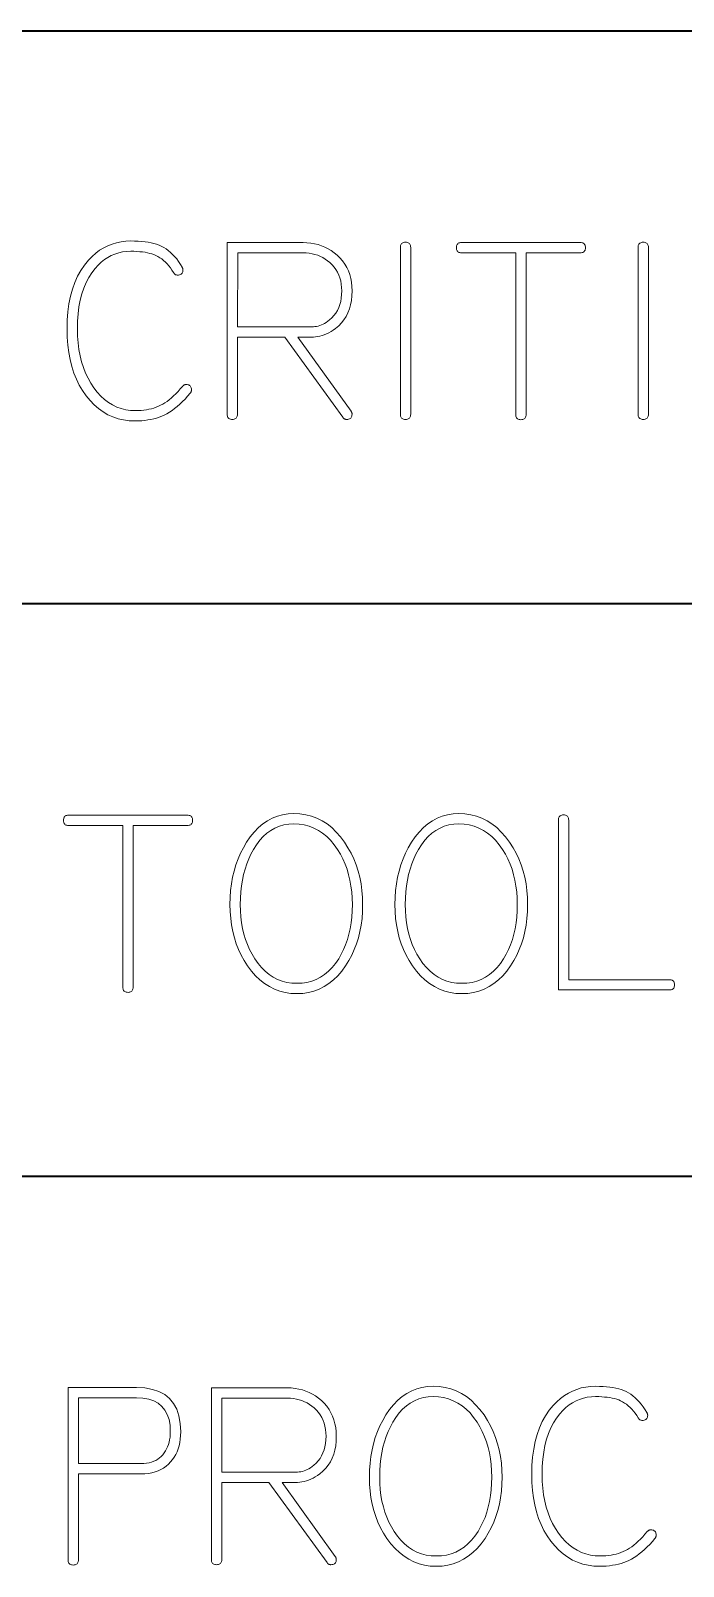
# Model space of a CAD drawing. Extents: x 0 to 297, y 0 to 210.
# Drawn here: x 99.38 to 108.5, y 38.55 to 60 of the extents above; entities that cross this region are included whole.
import ezdxf

# ---------------------------------------------------------------- set-up
doc = ezdxf.new("R2010")
doc.units = 0

msp = doc.modelspace()

# ---------------------------------------------------------------- linework, layer by layer
at = {"color": 7, "lineweight": 35}
for p, q in [((76.5, 60), (146.5, 60)), ((76.5, 60), (146.5, 60)), ((76.5, 52), (146.5, 52)), ((76.5, 44), (146.5, 44))]:
    msp.add_line(p, q, dxfattribs=at)
at = {"color": 7, "lineweight": 13}
for points in [[(101.608, 54.938), (101.572, 54.895), (101.536, 54.855), (101.5, 54.818), (101.463, 54.783), (101.427, 54.751), (101.39, 54.722), (101.354, 54.695), (101.317, 54.671), (101.281, 54.65), (101.244, 54.631), (101.21, 54.616), (101.174, 54.601), (101.137, 54.589), (101.099, 54.578), (101.059, 54.569), (101.017, 54.562), (100.974, 54.556), (100.93, 54.552), (100.884, 54.549), (100.836, 54.548), (100.755, 54.552), (100.676, 54.562), (100.601, 54.58), (100.528, 54.605), (100.458, 54.636), (100.392, 54.675), (100.328, 54.721), (100.267, 54.773), (100.209, 54.833), (100.154, 54.9), (100.104, 54.973), (100.058, 55.05), (100.018, 55.132), (99.984, 55.218), (99.954, 55.309), (99.93, 55.405), (99.911, 55.505), (99.898, 55.609), (99.89, 55.719), (99.887, 55.833), (99.89, 55.957), (99.899, 56.074), (99.914, 56.186), (99.935, 56.291), (99.962, 56.391), (99.995, 56.484), (100.034, 56.571), (100.079, 56.652), (100.13, 56.727), (100.187, 56.796), (100.237, 56.847), (100.289, 56.892), (100.343, 56.932), (100.399, 56.967), (100.457, 56.996), (100.518, 57.02), (100.58, 57.039), (100.644, 57.052), (100.71, 57.06), (100.778, 57.063), (100.832, 57.062), (100.883, 57.06), (100.932, 57.056), (100.978, 57.051), (101.022, 57.045), (101.063, 57.037), (101.102, 57.027), (101.139, 57.017), (101.173, 57.004), (101.204, 56.991), (101.238, 56.973), (101.27, 56.952), (101.302, 56.929), (101.332, 56.903), (101.362, 56.875), (101.391, 56.844), (101.419, 56.811), (101.445, 56.775), (101.471, 56.736), (101.496, 56.695), (101.498, 56.691), (101.5, 56.688), (101.502, 56.684), (101.503, 56.68), (101.505, 56.677), (101.505, 56.673), (101.506, 56.67), (101.507, 56.666), (101.507, 56.662), (101.507, 56.659), (101.506, 56.645), (101.504, 56.633), (101.5, 56.622), (101.495, 56.613), (101.488, 56.605), (101.48, 56.598), (101.47, 56.593), (101.459, 56.589), (101.446, 56.587), (101.431, 56.587), (101.424, 56.587), (101.418, 56.588), (101.411, 56.59), (101.405, 56.592), (101.399, 56.596), (101.393, 56.6), (101.388, 56.604), (101.383, 56.61), (101.378, 56.616), (101.374, 56.623), (101.353, 56.656), (101.332, 56.686), (101.309, 56.715), (101.286, 56.742), (101.262, 56.767), (101.237, 56.79), (101.211, 56.811), (101.184, 56.829), (101.157, 56.846), (101.128, 56.861), (101.102, 56.872), (101.074, 56.882), (101.044, 56.89), (101.012, 56.898), (100.978, 56.904), (100.942, 56.909), (100.904, 56.913), (100.864, 56.916), (100.822, 56.918), (100.778, 56.918), (100.72, 56.916), (100.664, 56.909), (100.609, 56.897), (100.557, 56.88), (100.506, 56.859), (100.457, 56.833), (100.41, 56.802), (100.365, 56.766), (100.322, 56.726), (100.281, 56.68), (100.233, 56.619), (100.191, 56.553), (100.154, 56.481), (100.121, 56.404), (100.094, 56.322), (100.072, 56.235), (100.054, 56.142), (100.042, 56.044), (100.034, 55.941), (100.032, 55.833), (100.034, 55.733), (100.041, 55.638), (100.053, 55.546), (100.069, 55.459), (100.089, 55.374), (100.115, 55.294), (100.145, 55.217), (100.18, 55.145), (100.219, 55.075), (100.263, 55.01), (100.31, 54.95), (100.36, 54.896), (100.412, 54.848), (100.466, 54.807), (100.523, 54.772), (100.583, 54.743), (100.644, 54.721), (100.708, 54.705), (100.775, 54.696), (100.843, 54.693), (100.883, 54.693), (100.922, 54.696), (100.96, 54.699), (100.997, 54.704), (101.032, 54.711), (101.067, 54.719), (101.101, 54.729), (101.133, 54.74), (101.165, 54.753), (101.195, 54.767), (101.225, 54.783), (101.255, 54.801), (101.285, 54.822), (101.316, 54.845), (101.346, 54.87), (101.377, 54.898), (101.407, 54.928), (101.438, 54.96), (101.469, 54.995), (101.5, 55.032), (101.504, 55.037), (101.509, 55.041), (101.514, 55.045), (101.518, 55.048), (101.523, 55.051), (101.529, 55.053), (101.534, 55.055), (101.539, 55.056), (101.545, 55.057), (101.551, 55.057), (101.565, 55.056), (101.578, 55.054), (101.589, 55.051), (101.599, 55.045), (101.607, 55.039), (101.614, 55.031), (101.619, 55.022), (101.623, 55.011), (101.626, 54.999), (101.626, 54.985), (101.626, 54.98), (101.626, 54.975), (101.625, 54.97), (101.623, 54.965), (101.622, 54.96), (101.62, 54.956), (101.617, 54.951), (101.615, 54.947), (101.612, 54.942)], [(103.87, 56.367), (103.868, 56.298), (103.861, 56.233), (103.849, 56.172), (103.833, 56.114), (103.812, 56.06), (103.787, 56.009), (103.757, 55.961), (103.722, 55.917), (103.683, 55.877), (103.639, 55.84), (103.608, 55.817), (103.576, 55.797), (103.545, 55.779), (103.513, 55.764), (103.482, 55.751), (103.451, 55.74), (103.421, 55.731), (103.39, 55.726), (103.359, 55.722), (103.329, 55.721), (103.113, 55.721), (103.856, 54.685), (103.858, 54.681), (103.861, 54.677), (103.863, 54.672), (103.865, 54.668), (103.867, 54.664), (103.868, 54.659), (103.869, 54.655), (103.87, 54.651), (103.87, 54.646), (103.87, 54.642), (103.869, 54.628), (103.867, 54.616), (103.863, 54.605), (103.858, 54.596), (103.851, 54.588), (103.843, 54.582), (103.833, 54.576), (103.822, 54.573), (103.809, 54.571), (103.794, 54.57), (103.788, 54.57), (103.782, 54.571), (103.776, 54.573), (103.77, 54.575), (103.765, 54.577), (103.759, 54.58), (103.754, 54.584), (103.749, 54.588), (103.745, 54.593), (103.74, 54.599), (102.929, 55.721), (102.268, 55.721), (102.268, 54.642), (102.268, 54.628), (102.266, 54.616), (102.262, 54.605), (102.257, 54.596), (102.25, 54.588), (102.242, 54.582), (102.233, 54.576), (102.222, 54.573), (102.21, 54.571), (102.196, 54.57), (102.183, 54.571), (102.17, 54.573), (102.159, 54.576), (102.15, 54.582), (102.142, 54.588), (102.136, 54.596), (102.131, 54.605), (102.127, 54.616), (102.125, 54.628), (102.124, 54.642), (102.124, 57.041), (103.185, 57.041), (103.24, 57.039), (103.294, 57.034), (103.346, 57.025), (103.396, 57.013), (103.444, 56.997), (103.491, 56.977), (103.536, 56.955), (103.58, 56.928), (103.621, 56.898), (103.661, 56.864), (103.701, 56.825), (103.736, 56.783), (103.768, 56.739), (103.795, 56.693), (103.818, 56.644), (103.837, 56.593), (103.851, 56.54), (103.862, 56.485), (103.868, 56.427)], [(103.726, 56.367), (103.724, 56.415), (103.719, 56.461), (103.711, 56.505), (103.699, 56.547), (103.684, 56.587), (103.666, 56.626), (103.645, 56.662), (103.62, 56.697), (103.591, 56.729), (103.56, 56.76), (103.529, 56.786), (103.496, 56.809), (103.462, 56.83), (103.427, 56.847), (103.39, 56.863), (103.352, 56.875), (103.312, 56.884), (103.271, 56.891), (103.229, 56.895), (103.185, 56.897), (102.272, 56.897), (102.268, 55.865), (103.329, 55.865), (103.351, 55.866), (103.374, 55.869), (103.396, 55.874), (103.419, 55.88), (103.442, 55.889), (103.465, 55.899), (103.487, 55.911), (103.51, 55.925), (103.533, 55.941), (103.556, 55.959), (103.588, 55.988), (103.617, 56.02), (103.643, 56.055), (103.665, 56.092), (103.683, 56.131), (103.699, 56.173), (103.711, 56.218), (103.719, 56.265), (103.724, 56.314)], [(104.689, 54.642), (104.688, 54.628), (104.686, 54.616), (104.683, 54.605), (104.677, 54.596), (104.671, 54.588), (104.663, 54.582), (104.654, 54.576), (104.643, 54.573), (104.631, 54.571), (104.617, 54.57), (104.603, 54.571), (104.591, 54.573), (104.58, 54.576), (104.571, 54.582), (104.563, 54.588), (104.556, 54.596), (104.551, 54.605), (104.548, 54.616), (104.545, 54.628), (104.545, 54.642), (104.545, 56.973), (104.545, 56.986), (104.548, 56.999), (104.551, 57.009), (104.556, 57.019), (104.563, 57.027), (104.571, 57.033), (104.58, 57.038), (104.591, 57.042), (104.603, 57.044), (104.617, 57.045), (104.631, 57.044), (104.643, 57.042), (104.654, 57.038), (104.663, 57.033), (104.671, 57.027), (104.677, 57.019), (104.683, 57.009), (104.686, 56.999), (104.688, 56.986), (104.689, 56.973)], [(107.059, 56.897), (106.302, 56.897), (106.302, 54.639), (106.301, 54.625), (106.299, 54.613), (106.295, 54.602), (106.29, 54.592), (106.284, 54.584), (106.276, 54.578), (106.266, 54.573), (106.255, 54.569), (106.243, 54.567), (106.229, 54.566), (106.216, 54.567), (106.203, 54.569), (106.193, 54.573), (106.183, 54.578), (106.175, 54.584), (106.169, 54.592), (106.164, 54.602), (106.16, 54.613), (106.158, 54.625), (106.157, 54.639), (106.157, 56.897), (105.4, 56.897), (105.386, 56.898), (105.374, 56.9), (105.363, 56.903), (105.354, 56.908), (105.346, 56.915), (105.339, 56.923), (105.334, 56.932), (105.33, 56.943), (105.328, 56.955), (105.328, 56.969), (105.328, 56.983), (105.33, 56.995), (105.334, 57.006), (105.339, 57.015), (105.346, 57.023), (105.354, 57.03), (105.363, 57.035), (105.374, 57.038), (105.386, 57.04), (105.4, 57.041), (107.059, 57.041), (107.073, 57.04), (107.085, 57.038), (107.096, 57.035), (107.105, 57.03), (107.113, 57.023), (107.12, 57.015), (107.125, 57.006), (107.128, 56.995), (107.131, 56.983), (107.131, 56.969), (107.131, 56.955), (107.128, 56.943), (107.125, 56.932), (107.12, 56.923), (107.113, 56.915), (107.105, 56.908), (107.096, 56.903), (107.085, 56.9), (107.073, 56.898)], [(108.012, 54.642), (108.011, 54.628), (108.009, 54.616), (108.005, 54.605), (108, 54.596), (107.994, 54.588), (107.986, 54.582), (107.976, 54.576), (107.965, 54.573), (107.953, 54.571), (107.939, 54.57), (107.926, 54.571), (107.913, 54.573), (107.903, 54.576), (107.893, 54.582), (107.885, 54.588), (107.879, 54.596), (107.874, 54.605), (107.87, 54.616), (107.868, 54.628), (107.867, 54.642), (107.867, 56.973), (107.868, 56.986), (107.87, 56.999), (107.874, 57.009), (107.879, 57.019), (107.885, 57.027), (107.893, 57.033), (107.903, 57.038), (107.913, 57.042), (107.926, 57.044), (107.939, 57.045), (107.953, 57.044), (107.965, 57.042), (107.976, 57.038), (107.986, 57.033), (107.994, 57.027), (108, 57.019), (108.005, 57.009), (108.009, 56.999), (108.011, 56.986), (108.012, 56.973)], [(101.569, 48.897), (100.811, 48.897), (100.811, 46.639), (100.81, 46.625), (100.808, 46.613), (100.804, 46.602), (100.799, 46.592), (100.793, 46.584), (100.785, 46.578), (100.776, 46.573), (100.765, 46.569), (100.753, 46.567), (100.739, 46.566), (100.725, 46.567), (100.713, 46.569), (100.702, 46.573), (100.693, 46.578), (100.685, 46.584), (100.678, 46.592), (100.673, 46.602), (100.67, 46.613), (100.667, 46.625), (100.667, 46.639), (100.667, 48.897), (99.909, 48.897), (99.895, 48.898), (99.883, 48.9), (99.872, 48.903), (99.863, 48.908), (99.855, 48.915), (99.848, 48.923), (99.843, 48.932), (99.84, 48.943), (99.838, 48.955), (99.837, 48.969), (99.838, 48.983), (99.84, 48.995), (99.843, 49.006), (99.848, 49.015), (99.855, 49.023), (99.863, 49.03), (99.872, 49.035), (99.883, 49.038), (99.895, 49.04), (99.909, 49.041), (101.569, 49.041), (101.582, 49.04), (101.595, 49.038), (101.605, 49.035), (101.615, 49.03), (101.623, 49.023), (101.629, 49.015), (101.634, 49.006), (101.638, 48.995), (101.64, 48.983), (101.641, 48.969), (101.64, 48.955), (101.638, 48.943), (101.634, 48.932), (101.629, 48.923), (101.623, 48.915), (101.615, 48.908), (101.605, 48.903), (101.595, 48.9), (101.582, 48.898)], [(104.018, 47.793), (104.016, 47.694), (104.009, 47.598), (103.997, 47.505), (103.98, 47.415), (103.959, 47.328), (103.932, 47.244), (103.901, 47.163), (103.866, 47.085), (103.825, 47.01), (103.78, 46.938), (103.726, 46.864), (103.67, 46.798), (103.609, 46.739), (103.546, 46.689), (103.48, 46.646), (103.41, 46.611), (103.337, 46.583), (103.26, 46.564), (103.181, 46.552), (103.098, 46.548), (103.015, 46.552), (102.936, 46.564), (102.859, 46.583), (102.785, 46.611), (102.715, 46.646), (102.647, 46.689), (102.583, 46.739), (102.522, 46.798), (102.464, 46.864), (102.409, 46.938), (102.362, 47.011), (102.321, 47.086), (102.284, 47.165), (102.252, 47.246), (102.225, 47.33), (102.203, 47.417), (102.186, 47.507), (102.174, 47.599), (102.166, 47.695), (102.164, 47.793), (102.166, 47.892), (102.173, 47.988), (102.185, 48.082), (102.201, 48.173), (102.222, 48.261), (102.247, 48.347), (102.277, 48.43), (102.312, 48.51), (102.351, 48.587), (102.395, 48.662), (102.447, 48.738), (102.503, 48.806), (102.562, 48.867), (102.623, 48.919), (102.688, 48.963), (102.755, 48.999), (102.826, 49.027), (102.899, 49.047), (102.976, 49.059), (103.055, 49.063), (103.141, 49.059), (103.223, 49.047), (103.302, 49.027), (103.378, 48.999), (103.451, 48.963), (103.52, 48.919), (103.586, 48.867), (103.649, 48.806), (103.709, 48.738), (103.766, 48.662), (103.813, 48.587), (103.856, 48.51), (103.894, 48.43), (103.927, 48.347), (103.955, 48.261), (103.978, 48.173), (103.995, 48.082), (104.008, 47.988), (104.016, 47.892)], [(103.874, 47.793), (103.872, 47.882), (103.866, 47.968), (103.855, 48.051), (103.841, 48.132), (103.822, 48.21), (103.8, 48.286), (103.773, 48.359), (103.742, 48.429), (103.707, 48.497), (103.668, 48.561), (103.62, 48.629), (103.57, 48.69), (103.516, 48.743), (103.459, 48.79), (103.399, 48.829), (103.337, 48.861), (103.271, 48.886), (103.202, 48.904), (103.13, 48.915), (103.055, 48.918), (102.985, 48.915), (102.918, 48.904), (102.854, 48.886), (102.793, 48.861), (102.736, 48.829), (102.681, 48.79), (102.629, 48.743), (102.58, 48.69), (102.535, 48.629), (102.492, 48.561), (102.457, 48.497), (102.426, 48.43), (102.398, 48.36), (102.374, 48.288), (102.354, 48.212), (102.338, 48.134), (102.325, 48.053), (102.315, 47.969), (102.31, 47.882), (102.308, 47.793), (102.31, 47.705), (102.316, 47.619), (102.326, 47.537), (102.34, 47.457), (102.359, 47.38), (102.381, 47.305), (102.407, 47.234), (102.437, 47.165), (102.472, 47.099), (102.51, 47.035), (102.556, 46.97), (102.604, 46.912), (102.655, 46.861), (102.71, 46.816), (102.767, 46.778), (102.827, 46.747), (102.891, 46.723), (102.957, 46.706), (103.026, 46.696), (103.098, 46.693), (103.171, 46.696), (103.24, 46.706), (103.307, 46.723), (103.37, 46.747), (103.43, 46.778), (103.487, 46.816), (103.541, 46.861), (103.591, 46.912), (103.638, 46.97), (103.683, 47.035), (103.719, 47.098), (103.751, 47.164), (103.78, 47.232), (103.805, 47.304), (103.826, 47.378), (103.843, 47.455), (103.857, 47.535), (103.866, 47.618), (103.872, 47.704)], [(106.323, 47.793), (106.321, 47.694), (106.314, 47.598), (106.302, 47.505), (106.285, 47.415), (106.264, 47.328), (106.238, 47.244), (106.207, 47.163), (106.171, 47.085), (106.13, 47.01), (106.085, 46.938), (106.032, 46.864), (105.975, 46.798), (105.915, 46.739), (105.851, 46.689), (105.785, 46.646), (105.715, 46.611), (105.642, 46.583), (105.566, 46.564), (105.486, 46.552), (105.403, 46.548), (105.32, 46.552), (105.241, 46.564), (105.164, 46.583), (105.09, 46.611), (105.02, 46.646), (104.953, 46.689), (104.888, 46.739), (104.827, 46.798), (104.769, 46.864), (104.714, 46.938), (104.668, 47.011), (104.626, 47.086), (104.589, 47.165), (104.557, 47.246), (104.53, 47.33), (104.508, 47.417), (104.491, 47.507), (104.479, 47.599), (104.471, 47.695), (104.469, 47.793), (104.471, 47.892), (104.478, 47.988), (104.49, 48.082), (104.506, 48.173), (104.527, 48.261), (104.552, 48.347), (104.582, 48.43), (104.617, 48.51), (104.656, 48.587), (104.7, 48.662), (104.753, 48.738), (104.808, 48.806), (104.867, 48.867), (104.928, 48.919), (104.993, 48.963), (105.06, 48.999), (105.131, 49.027), (105.204, 49.047), (105.281, 49.059), (105.36, 49.063), (105.446, 49.059), (105.528, 49.047), (105.607, 49.027), (105.683, 48.999), (105.756, 48.963), (105.825, 48.919), (105.892, 48.867), (105.955, 48.806), (106.014, 48.738), (106.071, 48.662), (106.119, 48.587), (106.162, 48.51), (106.199, 48.43), (106.232, 48.347), (106.26, 48.261), (106.283, 48.173), (106.301, 48.082), (106.313, 47.988), (106.321, 47.892)], [(106.179, 47.793), (106.177, 47.882), (106.171, 47.968), (106.16, 48.051), (106.146, 48.132), (106.128, 48.21), (106.105, 48.286), (106.078, 48.359), (106.047, 48.429), (106.012, 48.497), (105.973, 48.561), (105.926, 48.629), (105.875, 48.69), (105.821, 48.743), (105.764, 48.79), (105.705, 48.829), (105.642, 48.861), (105.576, 48.886), (105.507, 48.904), (105.435, 48.915), (105.36, 48.918), (105.29, 48.915), (105.223, 48.904), (105.159, 48.886), (105.099, 48.861), (105.041, 48.829), (104.986, 48.79), (104.934, 48.743), (104.886, 48.69), (104.84, 48.629), (104.797, 48.561), (104.762, 48.497), (104.731, 48.43), (104.703, 48.36), (104.68, 48.288), (104.659, 48.212), (104.643, 48.134), (104.63, 48.053), (104.621, 47.969), (104.615, 47.882), (104.613, 47.793), (104.615, 47.705), (104.621, 47.619), (104.631, 47.537), (104.646, 47.457), (104.664, 47.38), (104.686, 47.305), (104.712, 47.234), (104.743, 47.165), (104.777, 47.099), (104.815, 47.035), (104.861, 46.97), (104.909, 46.912), (104.961, 46.861), (105.015, 46.816), (105.072, 46.778), (105.133, 46.747), (105.196, 46.723), (105.262, 46.706), (105.331, 46.696), (105.403, 46.693), (105.476, 46.696), (105.546, 46.706), (105.612, 46.723), (105.675, 46.747), (105.735, 46.778), (105.792, 46.816), (105.846, 46.861), (105.896, 46.912), (105.944, 46.97), (105.988, 47.035), (106.024, 47.098), (106.057, 47.164), (106.085, 47.232), (106.11, 47.304), (106.131, 47.378), (106.148, 47.455), (106.162, 47.535), (106.171, 47.618), (106.177, 47.704)], [(108.304, 46.599), (106.753, 46.599), (106.753, 48.973), (106.753, 48.986), (106.755, 48.999), (106.759, 49.009), (106.764, 49.019), (106.771, 49.027), (106.778, 49.033), (106.788, 49.038), (106.799, 49.042), (106.811, 49.044), (106.825, 49.045), (106.838, 49.044), (106.851, 49.042), (106.861, 49.038), (106.871, 49.033), (106.879, 49.027), (106.885, 49.019), (106.89, 49.009), (106.894, 48.999), (106.896, 48.986), (106.897, 48.973), (106.897, 46.743), (108.304, 46.743), (108.317, 46.742), (108.33, 46.74), (108.341, 46.737), (108.35, 46.732), (108.358, 46.725), (108.364, 46.717), (108.369, 46.708), (108.373, 46.697), (108.375, 46.685), (108.376, 46.671), (108.375, 46.657), (108.373, 46.645), (108.369, 46.634), (108.364, 46.625), (108.358, 46.617), (108.35, 46.61), (108.341, 46.605), (108.33, 46.602), (108.317, 46.6)], [(101.475, 40.428), (101.473, 40.376), (101.469, 40.326), (101.462, 40.278), (101.452, 40.232), (101.44, 40.189), (101.424, 40.148), (101.406, 40.109), (101.385, 40.072), (101.361, 40.038), (101.334, 40.006), (101.304, 39.974), (101.271, 39.946), (101.236, 39.921), (101.199, 39.9), (101.159, 39.881), (101.117, 39.866), (101.072, 39.855), (101.025, 39.846), (100.975, 39.841), (100.923, 39.84), (100.046, 39.84), (100.046, 38.639), (100.045, 38.625), (100.043, 38.613), (100.04, 38.602), (100.035, 38.592), (100.028, 38.584), (100.02, 38.578), (100.011, 38.573), (100, 38.569), (99.988, 38.567), (99.974, 38.566), (99.96, 38.567), (99.948, 38.569), (99.937, 38.573), (99.928, 38.578), (99.92, 38.584), (99.913, 38.592), (99.908, 38.602), (99.905, 38.613), (99.903, 38.625), (99.902, 38.639), (99.902, 41.045), (100.858, 41.045), (100.975, 41.039), (101.08, 41.02), (101.172, 40.989), (101.253, 40.946), (101.321, 40.891), (101.376, 40.823), (101.419, 40.742), (101.45, 40.65), (101.469, 40.545)], [(103.65, 40.367), (103.648, 40.298), (103.641, 40.233), (103.629, 40.172), (103.613, 40.114), (103.592, 40.06), (103.567, 40.009), (103.537, 39.961), (103.502, 39.917), (103.463, 39.877), (103.419, 39.84), (103.388, 39.817), (103.356, 39.797), (103.325, 39.779), (103.293, 39.764), (103.262, 39.751), (103.231, 39.74), (103.201, 39.731), (103.17, 39.726), (103.139, 39.722), (103.109, 39.721), (102.892, 39.721), (103.636, 38.685), (103.638, 38.681), (103.641, 38.677), (103.643, 38.672), (103.645, 38.668), (103.646, 38.664), (103.648, 38.659), (103.649, 38.655), (103.649, 38.651), (103.65, 38.646), (103.65, 38.642), (103.649, 38.628), (103.647, 38.616), (103.643, 38.605), (103.638, 38.596), (103.631, 38.588), (103.623, 38.582), (103.613, 38.576), (103.602, 38.573), (103.589, 38.571), (103.574, 38.57), (103.568, 38.57), (103.562, 38.571), (103.556, 38.573), (103.55, 38.575), (103.545, 38.577), (103.539, 38.58), (103.534, 38.584), (103.529, 38.588), (103.525, 38.593), (103.52, 38.599), (102.709, 39.721), (102.048, 39.721), (102.048, 38.642), (102.048, 38.628), (102.045, 38.616), (102.042, 38.605), (102.037, 38.596), (102.03, 38.588), (102.022, 38.582), (102.013, 38.576), (102.002, 38.573), (101.99, 38.571), (101.976, 38.57), (101.962, 38.571), (101.95, 38.573), (101.939, 38.576), (101.93, 38.582), (101.922, 38.588), (101.916, 38.596), (101.911, 38.605), (101.907, 38.616), (101.905, 38.628), (101.904, 38.642), (101.904, 41.041), (102.965, 41.041), (103.02, 41.039), (103.074, 41.034), (103.126, 41.025), (103.176, 41.013), (103.224, 40.997), (103.271, 40.977), (103.316, 40.955), (103.359, 40.928), (103.401, 40.898), (103.441, 40.864), (103.481, 40.825), (103.516, 40.783), (103.548, 40.739), (103.575, 40.693), (103.598, 40.644), (103.617, 40.593), (103.631, 40.54), (103.642, 40.485), (103.648, 40.427)], [(105.966, 39.793), (105.964, 39.694), (105.957, 39.598), (105.945, 39.505), (105.928, 39.415), (105.907, 39.328), (105.88, 39.244), (105.849, 39.163), (105.814, 39.085), (105.773, 39.01), (105.728, 38.938), (105.674, 38.864), (105.618, 38.798), (105.558, 38.739), (105.494, 38.689), (105.428, 38.646), (105.358, 38.611), (105.285, 38.583), (105.209, 38.564), (105.129, 38.552), (105.046, 38.548), (104.963, 38.552), (104.884, 38.564), (104.807, 38.583), (104.733, 38.611), (104.663, 38.646), (104.596, 38.689), (104.531, 38.739), (104.47, 38.798), (104.412, 38.864), (104.357, 38.938), (104.311, 39.011), (104.269, 39.086), (104.232, 39.165), (104.2, 39.246), (104.173, 39.33), (104.151, 39.417), (104.134, 39.507), (104.122, 39.599), (104.114, 39.695), (104.112, 39.793), (104.114, 39.892), (104.121, 39.988), (104.133, 40.082), (104.149, 40.173), (104.17, 40.261), (104.195, 40.347), (104.225, 40.43), (104.26, 40.51), (104.299, 40.587), (104.343, 40.662), (104.395, 40.738), (104.451, 40.806), (104.51, 40.867), (104.571, 40.919), (104.636, 40.963), (104.703, 40.999), (104.774, 41.027), (104.847, 41.047), (104.924, 41.059), (105.003, 41.063), (105.089, 41.059), (105.171, 41.047), (105.25, 41.027), (105.326, 40.999), (105.399, 40.963), (105.468, 40.919), (105.534, 40.867), (105.597, 40.806), (105.657, 40.738), (105.714, 40.662), (105.762, 40.587), (105.804, 40.51), (105.842, 40.43), (105.875, 40.347), (105.903, 40.261), (105.926, 40.173), (105.943, 40.082), (105.956, 39.988), (105.964, 39.892)], [(108.102, 38.938), (108.066, 38.895), (108.029, 38.855), (107.993, 38.818), (107.957, 38.783), (107.92, 38.751), (107.884, 38.722), (107.847, 38.695), (107.811, 38.671), (107.774, 38.65), (107.737, 38.631), (107.703, 38.616), (107.668, 38.601), (107.631, 38.589), (107.592, 38.578), (107.552, 38.569), (107.511, 38.562), (107.468, 38.556), (107.423, 38.552), (107.377, 38.549), (107.33, 38.548), (107.248, 38.552), (107.17, 38.562), (107.094, 38.58), (107.021, 38.605), (106.952, 38.636), (106.885, 38.675), (106.821, 38.721), (106.761, 38.773), (106.703, 38.833), (106.648, 38.9), (106.597, 38.973), (106.552, 39.05), (106.512, 39.132), (106.477, 39.218), (106.448, 39.309), (106.424, 39.405), (106.405, 39.505), (106.392, 39.609), (106.384, 39.719), (106.381, 39.833), (106.384, 39.957), (106.393, 40.074), (106.408, 40.186), (106.429, 40.291), (106.456, 40.391), (106.489, 40.484), (106.528, 40.571), (106.573, 40.652), (106.623, 40.727), (106.68, 40.796), (106.73, 40.847), (106.783, 40.892), (106.837, 40.932), (106.893, 40.967), (106.951, 40.996), (107.011, 41.02), (107.073, 41.039), (107.138, 41.052), (107.204, 41.06), (107.272, 41.063), (107.326, 41.062), (107.377, 41.06), (107.425, 41.056), (107.472, 41.051), (107.516, 41.045), (107.557, 41.037), (107.596, 41.027), (107.632, 41.017), (107.666, 41.004), (107.698, 40.991), (107.731, 40.973), (107.764, 40.952), (107.795, 40.929), (107.826, 40.903), (107.856, 40.875), (107.884, 40.844), (107.912, 40.811), (107.939, 40.775), (107.965, 40.736), (107.99, 40.695), (107.992, 40.691), (107.994, 40.688), (107.995, 40.684), (107.997, 40.68), (107.998, 40.677), (107.999, 40.673), (108, 40.67), (108, 40.666), (108.001, 40.662), (108.001, 40.659), (108, 40.645), (107.998, 40.633), (107.994, 40.622), (107.989, 40.613), (107.982, 40.605), (107.973, 40.598), (107.964, 40.593), (107.952, 40.589), (107.939, 40.587), (107.925, 40.587), (107.918, 40.587), (107.911, 40.588), (107.905, 40.59), (107.898, 40.592), (107.892, 40.596), (107.887, 40.6), (107.882, 40.604), (107.876, 40.61), (107.872, 40.616), (107.867, 40.623), (107.847, 40.656), (107.825, 40.686), (107.803, 40.715), (107.78, 40.742), (107.755, 40.767), (107.73, 40.79), (107.705, 40.811), (107.678, 40.829), (107.65, 40.846), (107.622, 40.861), (107.596, 40.872), (107.568, 40.882), (107.537, 40.89), (107.505, 40.898), (107.471, 40.904), (107.435, 40.909), (107.397, 40.913), (107.358, 40.916), (107.316, 40.918), (107.272, 40.918), (107.214, 40.916), (107.157, 40.909), (107.103, 40.897), (107.05, 40.88), (107, 40.859), (106.951, 40.833), (106.904, 40.802), (106.859, 40.766), (106.816, 40.726), (106.774, 40.68), (106.727, 40.619), (106.685, 40.553), (106.647, 40.481), (106.615, 40.404), (106.587, 40.322), (106.565, 40.235), (106.548, 40.142), (106.535, 40.044), (106.528, 39.941), (106.525, 39.833), (106.528, 39.733), (106.534, 39.638), (106.546, 39.546), (106.562, 39.459), (106.583, 39.374), (106.608, 39.294), (106.638, 39.217), (106.673, 39.145), (106.712, 39.075), (106.756, 39.01), (106.803, 38.95), (106.853, 38.896), (106.905, 38.848), (106.96, 38.807), (107.017, 38.772), (107.076, 38.743), (107.138, 38.721), (107.202, 38.705), (107.268, 38.696), (107.337, 38.693), (107.377, 38.693), (107.416, 38.696), (107.453, 38.699), (107.49, 38.704), (107.526, 38.711), (107.561, 38.719), (107.594, 38.729), (107.627, 38.74), (107.658, 38.753), (107.689, 38.767), (107.719, 38.783), (107.749, 38.801), (107.779, 38.822), (107.809, 38.845), (107.84, 38.87), (107.87, 38.898), (107.901, 38.928), (107.932, 38.96), (107.963, 38.995), (107.994, 39.032), (107.998, 39.037), (108.002, 39.041), (108.007, 39.045), (108.012, 39.048), (108.017, 39.051), (108.022, 39.053), (108.027, 39.055), (108.033, 39.056), (108.038, 39.057), (108.044, 39.057), (108.058, 39.056), (108.071, 39.054), (108.083, 39.051), (108.092, 39.045), (108.101, 39.039), (108.108, 39.031), (108.113, 39.022), (108.117, 39.011), (108.119, 38.999), (108.12, 38.985), (108.12, 38.98), (108.119, 38.975), (108.118, 38.97), (108.117, 38.965), (108.115, 38.96), (108.113, 38.956), (108.111, 38.951), (108.108, 38.947), (108.105, 38.942)], [(101.33, 40.428), (101.326, 40.518), (101.312, 40.598), (101.288, 40.669), (101.255, 40.73), (101.212, 40.782), (101.16, 40.825), (101.099, 40.858), (101.028, 40.882), (100.948, 40.896), (100.858, 40.9), (100.046, 40.9), (100.046, 39.984), (100.923, 39.984), (100.962, 39.985), (100.998, 39.989), (101.033, 39.995), (101.067, 40.004), (101.098, 40.015), (101.127, 40.028), (101.155, 40.044), (101.18, 40.063), (101.204, 40.083), (101.226, 40.107), (101.246, 40.132), (101.263, 40.159), (101.279, 40.187), (101.293, 40.217), (101.304, 40.248), (101.314, 40.281), (101.321, 40.316), (101.326, 40.352), (101.329, 40.389)], [(103.506, 40.367), (103.504, 40.415), (103.499, 40.461), (103.491, 40.505), (103.479, 40.547), (103.464, 40.587), (103.446, 40.626), (103.424, 40.662), (103.4, 40.697), (103.371, 40.729), (103.34, 40.76), (103.309, 40.786), (103.276, 40.809), (103.242, 40.83), (103.207, 40.847), (103.17, 40.863), (103.132, 40.875), (103.092, 40.884), (103.051, 40.891), (103.009, 40.895), (102.965, 40.897), (102.052, 40.897), (102.048, 39.865), (103.109, 39.865), (103.131, 39.866), (103.154, 39.869), (103.176, 39.874), (103.199, 39.88), (103.222, 39.889), (103.244, 39.899), (103.267, 39.911), (103.29, 39.925), (103.313, 39.941), (103.336, 39.959), (103.368, 39.988), (103.397, 40.02), (103.423, 40.055), (103.445, 40.092), (103.463, 40.131), (103.479, 40.173), (103.491, 40.218), (103.499, 40.265), (103.504, 40.314)], [(105.822, 39.793), (105.82, 39.882), (105.814, 39.968), (105.803, 40.051), (105.789, 40.132), (105.77, 40.21), (105.748, 40.286), (105.721, 40.359), (105.69, 40.429), (105.655, 40.497), (105.616, 40.561), (105.568, 40.629), (105.518, 40.69), (105.464, 40.743), (105.407, 40.79), (105.347, 40.829), (105.285, 40.861), (105.219, 40.886), (105.15, 40.904), (105.078, 40.915), (105.003, 40.918), (104.933, 40.915), (104.866, 40.904), (104.802, 40.886), (104.741, 40.861), (104.684, 40.829), (104.629, 40.79), (104.577, 40.743), (104.528, 40.69), (104.483, 40.629), (104.44, 40.561), (104.405, 40.497), (104.374, 40.43), (104.346, 40.36), (104.322, 40.288), (104.302, 40.212), (104.286, 40.134), (104.273, 40.053), (104.263, 39.969), (104.258, 39.882), (104.256, 39.793), (104.258, 39.705), (104.264, 39.619), (104.274, 39.537), (104.288, 39.457), (104.307, 39.38), (104.329, 39.305), (104.355, 39.234), (104.385, 39.165), (104.42, 39.099), (104.458, 39.035), (104.504, 38.97), (104.552, 38.912), (104.604, 38.861), (104.658, 38.816), (104.715, 38.778), (104.775, 38.747), (104.839, 38.723), (104.905, 38.706), (104.974, 38.696), (105.046, 38.693), (105.119, 38.696), (105.188, 38.706), (105.255, 38.723), (105.318, 38.747), (105.378, 38.778), (105.435, 38.816), (105.489, 38.861), (105.539, 38.912), (105.586, 38.97), (105.631, 39.035), (105.667, 39.098), (105.699, 39.164), (105.728, 39.232), (105.753, 39.304), (105.774, 39.378), (105.791, 39.455), (105.805, 39.535), (105.814, 39.618), (105.82, 39.704)]]:
    msp.add_lwpolyline(points, close=True, dxfattribs=at)

doc.saveas('drawing.dxf')
